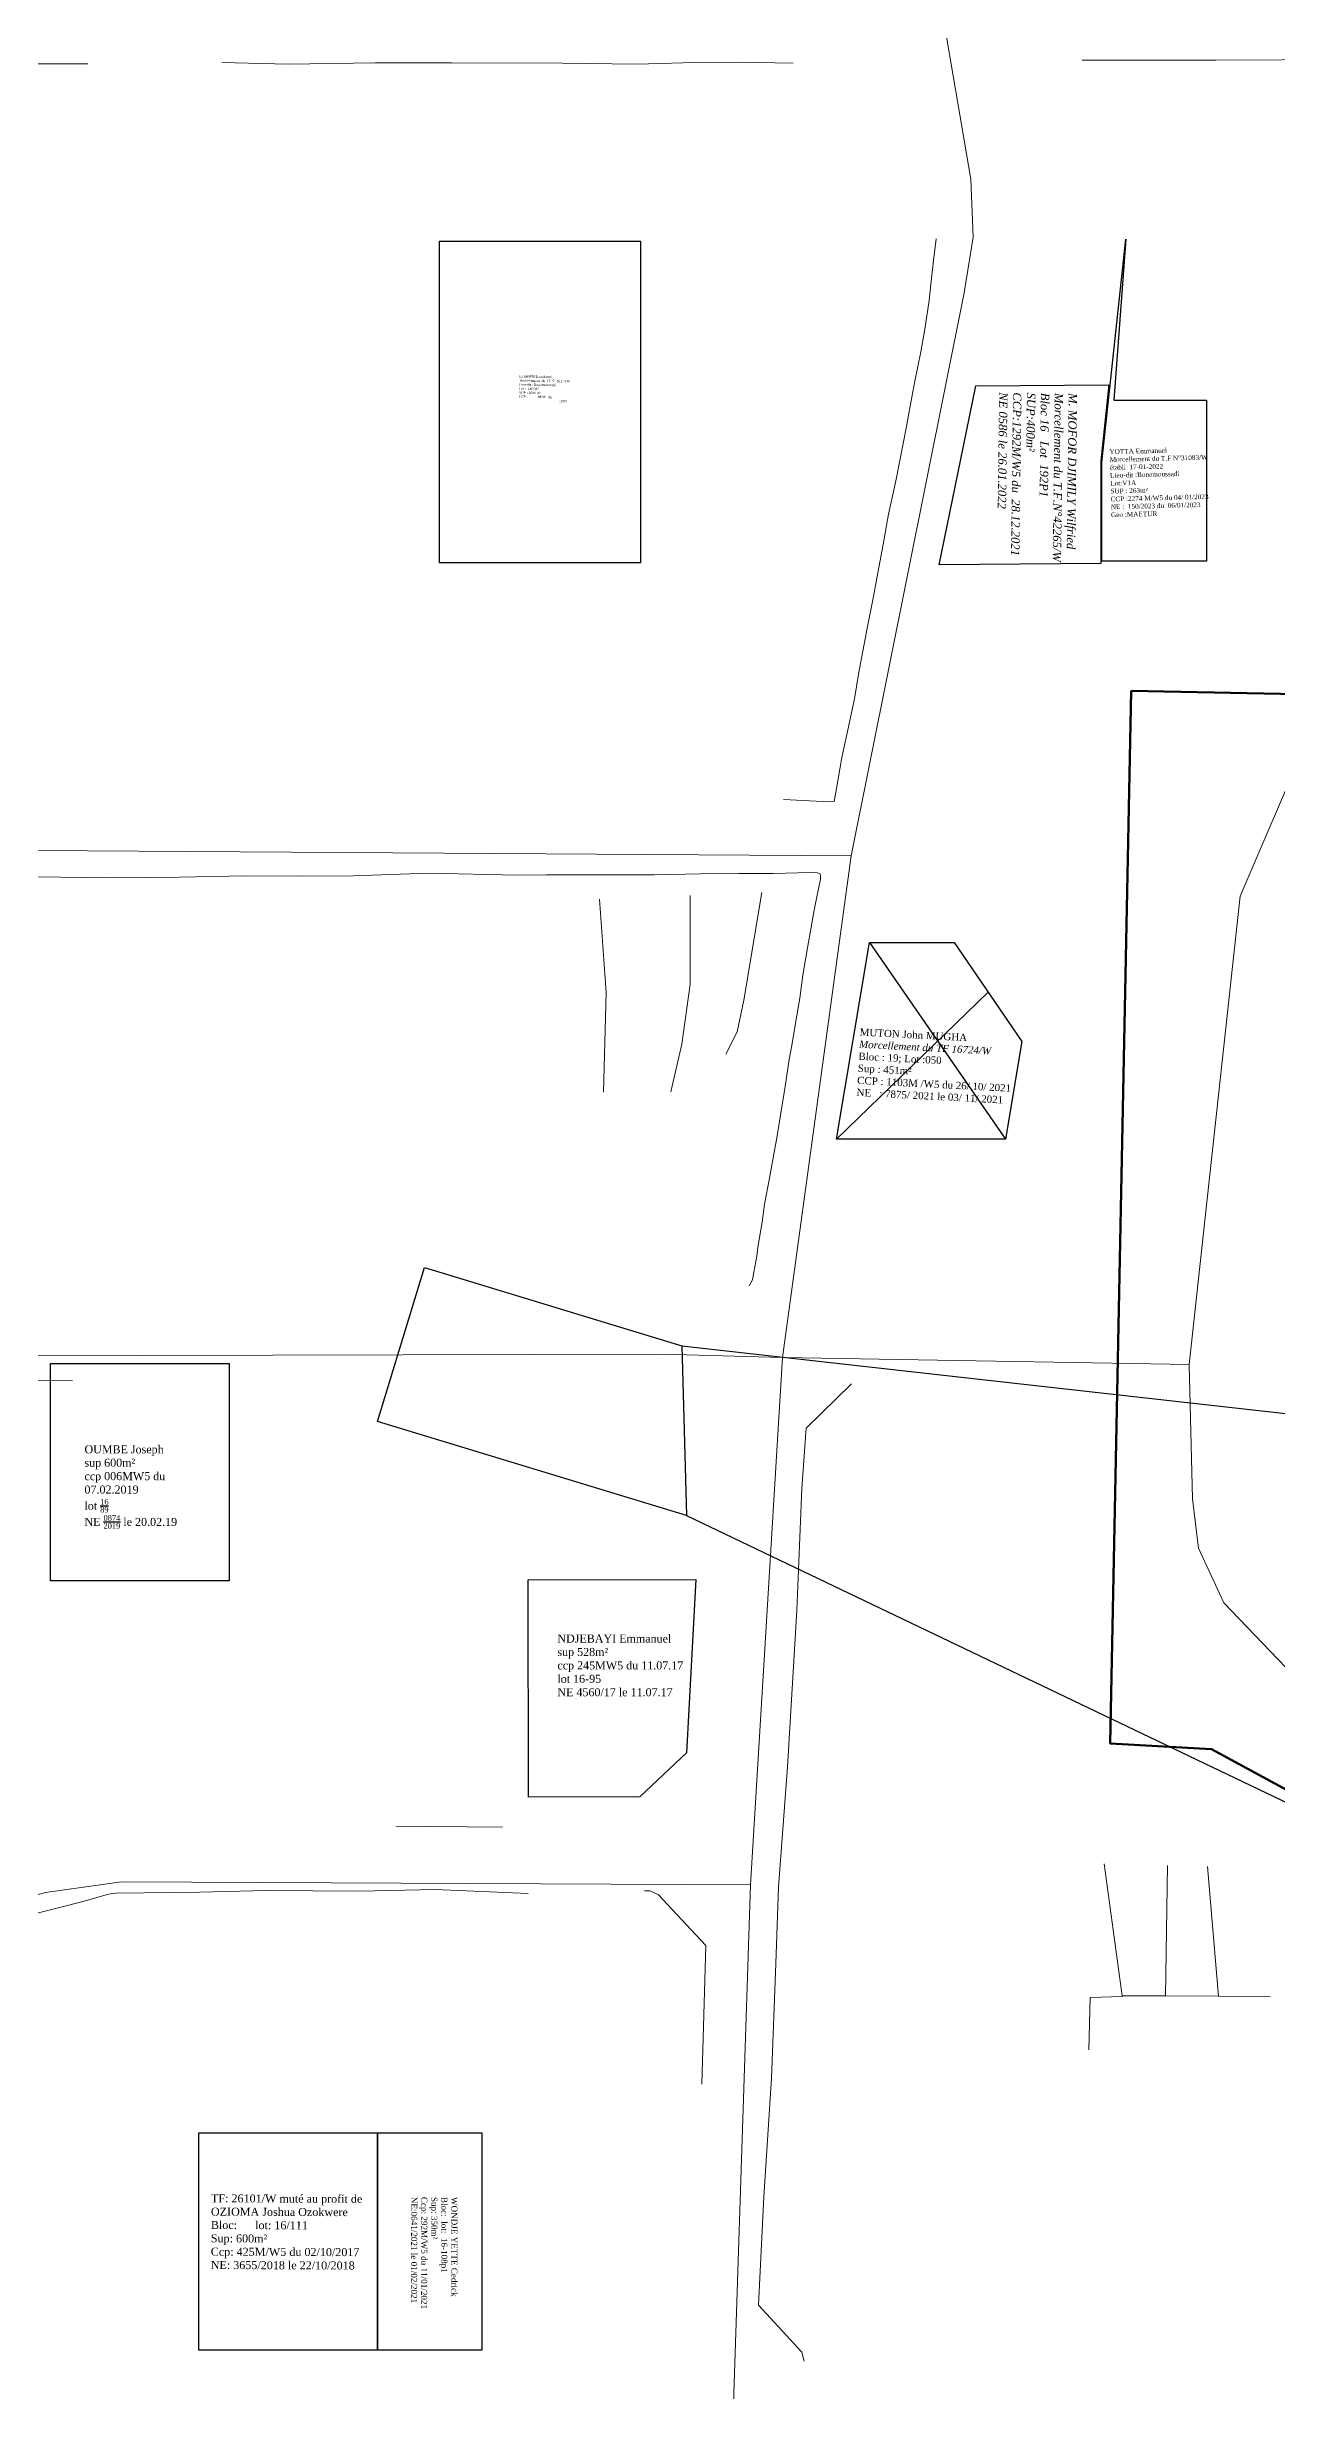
# Model space of a CAD drawing. Header units: millimetres. Extents: x 579832 to 917290, y 449831 to 1452191.
# Drawn here: x 582143.1 to 582295.9, y 451183.9 to 451475.1 of the extents above; entities that cross this region are included whole.
import ezdxf

# ---------------------------------------------------------------- set-up
doc = ezdxf.new("R2010")
doc.units = ezdxf.units.MM
doc.header["$LTSCALE"] = 10
for name, color, linetype, lineweight in [('drains_fossés', 120, 'Continuous', 20), ('MAJ APRES LE 13.01.2023', 222, 'Continuous', 30), ('Roads_others', 24, 'Continuous', 9)]:
    doc.layers.add(name, color=color, linetype=linetype, lineweight=lineweight)
for name, color, linetype in [('end maj 26 02 2021', 7, 'Continuous'), ('MAJ NOV 2021', 7, 'Continuous'), ('TF 16274-w', 2, 'Continuous')]:
    doc.layers.add(name, color=color, linetype=linetype)
doc.styles.add('Times 1.0', font='times.ttf', dxfattribs={"width": 0.99, "height": 1})

msp = doc.modelspace()

# ---------------------------------------------------------------- linework, layer by layer
at = {"flags": 128}
msp.add_lwpolyline([(582277.26, 451451.2), (582275.76, 451431.2)], dxfattribs=at)
msp.add_lwpolyline([(582277.26, 451451.2), (582275.76, 451431.2)], dxfattribs=at)
msp.add_lwpolyline([(582191.93, 451450.98), (582216.93, 451450.98), (582216.93, 451410.98), (582199.93, 451410.98), (582191.93, 451410.98)], close=True, dxfattribs=at)
msp.add_lwpolyline([(582191.93, 451450.98), (582216.93, 451450.98), (582216.93, 451410.98), (582199.93, 451410.98), (582191.93, 451410.98)], close=True, dxfattribs=at)
msp.add_lwpolyline([(582191.93, 451450.98), (582216.93, 451450.98), (582216.93, 451410.98), (582199.93, 451410.98), (582191.93, 451410.98)], close=True, dxfattribs=at)
msp.add_lwpolyline([(582191.93, 451450.98), (582216.93, 451450.98), (582216.93, 451410.98), (582199.93, 451410.98), (582191.93, 451410.98)], close=True, dxfattribs=at)
at = {"color": 5, "flags": 128}
msp.add_lwpolyline([(582275.15, 451433.1), (582274.13, 451423.66), (582274.13, 451410.9), (582254.05, 451410.73), (582256.69, 451423.65), (582258.59, 451432.96)], close=True, dxfattribs=at)
msp.add_lwpolyline([(582275.15, 451433.1), (582274.13, 451423.66), (582274.13, 451410.9), (582254.05, 451410.73), (582256.69, 451423.65), (582258.59, 451432.96)], close=True, dxfattribs=at)
msp.add_lwpolyline([(582275.15, 451433.1), (582274.13, 451423.66), (582274.13, 451410.9), (582254.05, 451410.73), (582256.69, 451423.65), (582258.59, 451432.96)], close=True, dxfattribs=at)
msp.add_lwpolyline([(582275.15, 451433.1), (582274.13, 451423.66), (582274.13, 451410.9), (582254.05, 451410.73), (582256.69, 451423.65), (582258.59, 451432.96)], close=True, dxfattribs=at)
at = {"layer": 'drains_fossés'}
for p, q in [((582199.75, 451253.85), (582186.5, 451253.95)), ((582199.75, 451253.85), (582186.5, 451253.95)), ((582276.79, 451232.89), (582274.55, 451249.29)), ((582276.79, 451232.89), (582274.55, 451249.29)), ((582282.19, 451232.86), (582282.43, 451249.09)), ((582282.19, 451232.86), (582282.43, 451249.09)), ((582288.76, 451232.83), (582287.41, 451248.94)), ((582288.76, 451232.83), (582287.41, 451248.94)), ((582282.19, 451232.86), (582276.79, 451232.89)), ((582282.19, 451232.86), (582276.79, 451232.89)), ((582288.76, 451232.83), (582282.19, 451232.86)), ((582288.76, 451232.83), (582282.19, 451232.86)), ((582295.2, 451232.81), (582288.76, 451232.83)), ((582295.2, 451232.81), (582288.76, 451232.83))]:
    msp.add_line(p, q, dxfattribs=at)
for points in [[(582148.23, 451473), (582135.84, 451473.02), (582122.81, 451473.04), (582111.78, 451473.02), (582103.03, 451472.99), (582092.63, 451472.93), (582091.03, 451472.94), (582088.75, 451472.96), (582082.41, 451473), (582072.74, 451473.02), (582058.49, 451472.84), (582043.89, 451472.91), (582027.47, 451472.73), (582011.07, 451472.98), (582003.78, 451473.04), (582000.04, 451473.04)], [(582148.23, 451473), (582135.84, 451473.02), (582122.81, 451473.04), (582111.78, 451473.02), (582103.03, 451472.99), (582092.63, 451472.93), (582091.03, 451472.94), (582088.75, 451472.96), (582082.41, 451473), (582072.74, 451473.02), (582058.49, 451472.84), (582043.89, 451472.91), (582027.47, 451472.73), (582011.07, 451472.98), (582003.78, 451473.04), (582000.04, 451473.04)], [(582235.88, 451473.08), (582229.09, 451473.21), (582223.64, 451473.15), (582216.51, 451472.98), (582207.21, 451473.1), (582193.43, 451473.14), (582183.91, 451473.11), (582173.12, 451472.97), (582164.86, 451473.17)], [(582235.88, 451473.08), (582229.09, 451473.21), (582223.64, 451473.15), (582216.51, 451472.98), (582207.21, 451473.1), (582193.43, 451473.14), (582183.91, 451473.11), (582173.12, 451472.97), (582164.86, 451473.17)], [(582271.83, 451473.45), (582288.4, 451473.47), (582304.94, 451473.53), (582310.68, 451473.44), (582317.23, 451473.45), (582328.42, 451473.37), (582329.34, 451473.36)], [(582271.83, 451473.45), (582288.4, 451473.47), (582304.94, 451473.53), (582310.68, 451473.44), (582317.23, 451473.45), (582328.42, 451473.37), (582329.34, 451473.36)], [(582253.65, 451451.27), (582253.32, 451448.54), (582253.09, 451446.37), (582252.79, 451443.59), (582252.25, 451440.03), (582251.76, 451437.19), (582251.02, 451433.56), (582250.41, 451430.24), (582249.96, 451427.73), (582249.22, 451424.1), (582248.62, 451420.98), (582247.76, 451417.04), (582247.06, 451413.25), (582246.41, 451409.72), (582245.88, 451406.79), (582245.19, 451403.28), (582244.55, 451400.02), (582244.01, 451397.15), (582243.52, 451394.08), (582242.56, 451389.65), (582241.93, 451386.8), (582241.26, 451382.94), (582240.97, 451381.33), (582240.38, 451381.26), (582234.7, 451381.58)], [(582253.65, 451451.27), (582253.32, 451448.54), (582253.09, 451446.37), (582252.79, 451443.59), (582252.25, 451440.03), (582251.76, 451437.19), (582251.02, 451433.56), (582250.41, 451430.24), (582249.96, 451427.73), (582249.22, 451424.1), (582248.62, 451420.98), (582247.76, 451417.04), (582247.06, 451413.25), (582246.41, 451409.72), (582245.88, 451406.79), (582245.19, 451403.28), (582244.55, 451400.02), (582244.01, 451397.15), (582243.52, 451394.08), (582242.56, 451389.65), (582241.93, 451386.8), (582241.26, 451382.94), (582240.97, 451381.33), (582240.38, 451381.26), (582234.7, 451381.58)], [(582230.44, 451321.13), (582230.85, 451321.86), (582231.01, 451322.83), (582231.36, 451324.79), (582231.52, 451325.91), (582232.04, 451329.05), (582232.34, 451331.28), (582232.97, 451334.52), (582233.39, 451337.04), (582233.87, 451339.51), (582234.58, 451343.88), (582234.9, 451345.89), (582235.38, 451349.27), (582235.72, 451351.01), (582236.19, 451353.78), (582236.72, 451356.88), (582237.08, 451359.75), (582237.68, 451363.15), (582238.12, 451365.69), (582238.48, 451367.6), (582238.77, 451369.07), (582239.14, 451370.88), (582239.3, 451371.64), (582239.29, 451372.12), (582239.19, 451372.38), (582238.9, 451372.46), (582238.01, 451372.48), (582236.51, 451372.44), (582233.42, 451372.36), (582229.13, 451372.38), (582224.37, 451372.31), (582218.63, 451372.2), (582212.45, 451372.21), (582205.22, 451372.22), (582201.57, 451372.15), (582190.6, 451372.4), (582181.2, 451372.09), (582174.29, 451372.04), (582167.86, 451372.08), (582159.62, 451371.9), (582151.17, 451371.81), (582141.66, 451371.97)], [(582230.44, 451321.13), (582230.85, 451321.86), (582231.01, 451322.83), (582231.36, 451324.79), (582231.52, 451325.91), (582232.04, 451329.05), (582232.34, 451331.28), (582232.97, 451334.52), (582233.39, 451337.04), (582233.87, 451339.51), (582234.58, 451343.88), (582234.9, 451345.89), (582235.38, 451349.27), (582235.72, 451351.01), (582236.19, 451353.78), (582236.72, 451356.88), (582237.08, 451359.75), (582237.68, 451363.15), (582238.12, 451365.69), (582238.48, 451367.6), (582238.77, 451369.07), (582239.14, 451370.88), (582239.3, 451371.64), (582239.29, 451372.12), (582239.19, 451372.38), (582238.9, 451372.46), (582238.01, 451372.48), (582236.51, 451372.44), (582233.42, 451372.36), (582229.13, 451372.38), (582224.37, 451372.31), (582218.63, 451372.2), (582212.45, 451372.21), (582205.22, 451372.22), (582201.57, 451372.15), (582190.6, 451372.4), (582181.2, 451372.09), (582174.29, 451372.04), (582167.86, 451372.08), (582159.62, 451371.9), (582151.17, 451371.81), (582141.66, 451371.97)], [(582220.67, 451345.25), (582222.06, 451351.16), (582223.1, 451358.62), (582223.09, 451369.64)], [(582220.67, 451345.25), (582222.06, 451351.16), (582223.1, 451358.62), (582223.09, 451369.64)], [(582231.99, 451369.99), (582229.78, 451356.61), (582228.94, 451352.71), (582227.53, 451349.92)], [(582231.99, 451369.99), (582229.78, 451356.61), (582228.94, 451352.71), (582227.53, 451349.92)], [(582212.3, 451345.21), (582212.64, 451357.57), (582211.81, 451369.18)], [(582212.3, 451345.21), (582212.64, 451357.57), (582211.81, 451369.18)], [(582146.31, 451309.3), (582124.03, 451309.35), (582108.12, 451309.29), (582083.95, 451309.49), (582052.24, 451309.07), (582048, 451306.92), (582047.6, 451292.62), (582047.47, 451282.23), (582047.17, 451274.46), (582047.29, 451266.25), (582047.32, 451257.41), (582047.53, 451244.85), (582047.64, 451234.07)], [(582146.31, 451309.3), (582124.03, 451309.35), (582108.12, 451309.29), (582083.95, 451309.49), (582052.24, 451309.07), (582048, 451306.92), (582047.6, 451292.62), (582047.47, 451282.23), (582047.17, 451274.46), (582047.29, 451266.25), (582047.32, 451257.41), (582047.53, 451244.85), (582047.64, 451234.07)], [(582237.25, 451187.45), (582236.98, 451188.58), (582231.57, 451194.41), (582232.26, 451207.89), (582233.2, 451222.64), (582233.75, 451236.9), (582234.08, 451246.37), (582235.18, 451261.35), (582236.35, 451280.75), (582236.95, 451295.93), (582237.52, 451303.41), (582243.14, 451308.94)], [(582237.25, 451187.45), (582236.98, 451188.58), (582231.57, 451194.41), (582232.26, 451207.89), (582233.2, 451222.64), (582233.75, 451236.9), (582234.08, 451246.37), (582235.18, 451261.35), (582236.35, 451280.75), (582236.95, 451295.93), (582237.52, 451303.41), (582243.14, 451308.94)], [(582202.95, 451245.6), (582191.39, 451246.11), (582181.99, 451245.89), (582170.44, 451245.98), (582162.09, 451245.76), (582151.75, 451245.63), (582150.77, 451245.52), (582147.46, 451244.55), (582140.13, 451242.68), (582129.16, 451239.69), (582119.23, 451237.27), (582110.14, 451234.66), (582096.99, 451231.22), (582087.58, 451228.82), (582078.35, 451226.45), (582067.74, 451223.11), (582054.66, 451219.79), (582049.94, 451219.01)], [(582202.95, 451245.6), (582191.39, 451246.11), (582181.99, 451245.89), (582170.44, 451245.98), (582162.09, 451245.76), (582151.75, 451245.63), (582150.77, 451245.52), (582147.46, 451244.55), (582140.13, 451242.68), (582129.16, 451239.69), (582119.23, 451237.27), (582110.14, 451234.66), (582096.99, 451231.22), (582087.58, 451228.82), (582078.35, 451226.45), (582067.74, 451223.11), (582054.66, 451219.79), (582049.94, 451219.01)], [(582224.52, 451221.89), (582225.05, 451239.13), (582222.6, 451241.73), (582219.13, 451245.47), (582218.09, 451245.94), (582217.42, 451245.92)], [(582224.52, 451221.89), (582225.05, 451239.13), (582222.6, 451241.73), (582219.13, 451245.47), (582218.09, 451245.94), (582217.42, 451245.92)], [(582272.66, 451226.16), (582272.83, 451232.65), (582276.8, 451232.81), (582276.79, 451232.89)], [(582272.66, 451226.16), (582272.83, 451232.65), (582276.8, 451232.81), (582276.79, 451232.89)]]:
    msp.add_lwpolyline(points, dxfattribs=at)
at = {"layer": 'end maj 26 02 2021', "color": 150, "linetype": 'ByBlock', "lineweight": -3, "ltscale": 0.0014, "flags": 128}
msp.add_lwpolyline([(582190.07, 451323.4), (582222.04, 451313.65), (582222.64, 451292.57), (582184.24, 451304.27)], close=True, dxfattribs=at)
msp.add_lwpolyline([(582190.07, 451323.4), (582222.04, 451313.65), (582222.64, 451292.57), (582184.24, 451304.27)], close=True, dxfattribs=at)
msp.add_lwpolyline([(582190.07, 451323.4), (582222.04, 451313.65), (582222.64, 451292.57), (582184.24, 451304.27)], close=True, dxfattribs=at)
msp.add_lwpolyline([(582190.07, 451323.4), (582222.04, 451313.65), (582222.64, 451292.57), (582184.24, 451304.27)], close=True, dxfattribs=at)
at = {"layer": 'end maj 26 02 2021', "color": 150, "lineweight": -3, "flags": 128}
msp.add_lwpolyline([(582143.58, 451311.46), (582165.8, 451311.46), (582165.8, 451284.46), (582143.58, 451284.46)], close=True, dxfattribs=at)
msp.add_lwpolyline([(582143.58, 451311.46), (582165.8, 451311.46), (582165.8, 451284.46), (582143.58, 451284.46)], close=True, dxfattribs=at)
msp.add_lwpolyline([(582143.58, 451311.46), (582165.8, 451311.46), (582165.8, 451284.46), (582143.58, 451284.46)], close=True, dxfattribs=at)
msp.add_lwpolyline([(582143.58, 451311.46), (582165.8, 451311.46), (582165.8, 451284.46), (582143.58, 451284.46)], close=True, dxfattribs=at)
at = {"layer": 'end maj 26 02 2021', "color": 150, "linetype": 'ByBlock', "lineweight": -3, "ltscale": 0.0014, "flags": 128}
for points in [[(582222.04, 451313.65), (582381.05, 451295.85)], [(582222.04, 451313.65), (582381.05, 451295.85)], [(582222.04, 451313.65), (582381.05, 451295.85)], [(582222.04, 451313.65), (582381.05, 451295.85)], [(582222.64, 451292.57), (582383.02, 451215.83)], [(582222.64, 451292.57), (582383.02, 451215.83)], [(582222.64, 451292.57), (582383.02, 451215.83)], [(582222.64, 451292.57), (582383.02, 451215.83)]]:
    msp.add_lwpolyline(points, dxfattribs=at)
at = {"layer": 'end maj 26 02 2021', "color": 150, "flags": 128}
msp.add_lwpolyline([(582202.94, 451284.57), (582223.8, 451284.6), (582222.63, 451263.09), (582216.83, 451257.59), (582202.99, 451257.57)], close=True, dxfattribs=at)
msp.add_lwpolyline([(582202.94, 451284.57), (582223.8, 451284.6), (582222.63, 451263.09), (582216.83, 451257.59), (582202.99, 451257.57)], close=True, dxfattribs=at)
msp.add_lwpolyline([(582202.94, 451284.57), (582223.8, 451284.6), (582222.63, 451263.09), (582216.83, 451257.59), (582202.99, 451257.57)], close=True, dxfattribs=at)
msp.add_lwpolyline([(582202.94, 451284.57), (582223.8, 451284.6), (582222.63, 451263.09), (582216.83, 451257.59), (582202.99, 451257.57)], close=True, dxfattribs=at)
at = {"layer": 'end maj 26 02 2021', "color": 3}
msp.add_lwpolyline([(582162.02, 451215.83), (582167.43, 451215.83), (582181.43, 451215.83), (582184.24, 451215.83), (582184.24, 451188.83), (582162.02, 451188.83)], close=True, dxfattribs=at)
msp.add_lwpolyline([(582162.02, 451215.83), (582167.43, 451215.83), (582181.43, 451215.83), (582184.24, 451215.83), (582184.24, 451188.83), (582162.02, 451188.83)], close=True, dxfattribs=at)
msp.add_lwpolyline([(582162.02, 451215.83), (582167.43, 451215.83), (582181.43, 451215.83), (582184.24, 451215.83), (582184.24, 451188.83), (582162.02, 451188.83)], close=True, dxfattribs=at)
msp.add_lwpolyline([(582162.02, 451215.83), (582167.43, 451215.83), (582181.43, 451215.83), (582184.24, 451215.83), (582184.24, 451188.83), (582162.02, 451188.83)], close=True, dxfattribs=at)
at = {"layer": 'end maj 26 02 2021'}
msp.add_lwpolyline([(582184.24, 451215.83), (582197.2, 451215.83), (582197.2, 451188.83), (582184.24, 451188.83)], close=True, dxfattribs=at)
msp.add_lwpolyline([(582184.24, 451215.83), (582197.2, 451215.83), (582197.2, 451188.83), (582184.24, 451188.83)], close=True, dxfattribs=at)
msp.add_lwpolyline([(582184.24, 451215.83), (582197.2, 451215.83), (582197.2, 451188.83), (582184.24, 451188.83)], close=True, dxfattribs=at)
msp.add_lwpolyline([(582184.24, 451215.83), (582197.2, 451215.83), (582197.2, 451188.83), (582184.24, 451188.83)], close=True, dxfattribs=at)
at = {"layer": 'end maj 26 02 2021', "color": 150}
msp.add_lwpolyline([(582184.24, 451215.83), (582197.2, 451215.83), (582197.2, 451188.83), (582184.24, 451188.83)], close=True, dxfattribs=at)
msp.add_lwpolyline([(582184.24, 451215.83), (582197.2, 451215.83), (582197.2, 451188.83), (582184.24, 451188.83)], close=True, dxfattribs=at)
msp.add_lwpolyline([(582184.24, 451215.83), (582197.2, 451215.83), (582197.2, 451188.83), (582184.24, 451188.83)], close=True, dxfattribs=at)
msp.add_lwpolyline([(582184.24, 451215.83), (582197.2, 451215.83), (582197.2, 451188.83), (582184.24, 451188.83)], close=True, dxfattribs=at)
at = {"layer": 'MAJ APRES LE 13.01.2023', "flags": 128}
msp.add_lwpolyline([(582277.26, 451451.2), (582275.76, 451431.2), (582287.26, 451431.2), (582287.26, 451411.2), (582274.26, 451411.2), (582274.26, 451423.47)], close=True, dxfattribs=at)
msp.add_lwpolyline([(582277.26, 451451.2), (582275.76, 451431.2), (582287.26, 451431.2), (582287.26, 451411.2), (582274.26, 451411.2), (582274.26, 451423.47)], close=True, dxfattribs=at)
at = {"layer": 'MAJ NOV 2021', "lineweight": -3}
for p, q in [((582245.4, 451363.8), (582262.29, 451339.33)), ((582245.4, 451363.8), (582262.29, 451339.33)), ((582245.4, 451363.8), (582262.29, 451339.33)), ((582245.4, 451363.8), (582262.29, 451339.33)), ((582241.29, 451339.33), (582260.12, 451357.64)), ((582241.29, 451339.33), (582260.12, 451357.64)), ((582241.29, 451339.33), (582260.12, 451357.64)), ((582241.29, 451339.33), (582260.12, 451357.64))]:
    msp.add_line(p, q, dxfattribs=at)
at = {"layer": 'MAJ NOV 2021', "flags": 128}
msp.add_lwpolyline([(582245.4, 451363.8), (582255.92, 451363.8), (582264.33, 451351.48), (582262.29, 451339.33), (582241.29, 451339.33)], close=True, dxfattribs=at)
msp.add_lwpolyline([(582245.4, 451363.8), (582255.92, 451363.8), (582264.33, 451351.48), (582262.29, 451339.33), (582241.29, 451339.33)], close=True, dxfattribs=at)
msp.add_lwpolyline([(582245.4, 451363.8), (582255.92, 451363.8), (582264.33, 451351.48), (582262.29, 451339.33), (582241.29, 451339.33)], close=True, dxfattribs=at)
msp.add_lwpolyline([(582245.4, 451363.8), (582255.92, 451363.8), (582264.33, 451351.48), (582262.29, 451339.33), (582241.29, 451339.33)], close=True, dxfattribs=at)
at = {"layer": 'Roads_others'}
for points in [[(582254.71, 451477.79), (582257.97, 451458.68), (582258.28, 451451.44), (582257.16, 451444.56), (582243.09, 451374.57), (582234.55, 451312.2), (582230.58, 451246.69), (582228.42, 451180.86)], [(582254.71, 451477.79), (582257.97, 451458.68), (582258.28, 451451.44), (582257.16, 451444.56), (582243.09, 451374.57), (582234.55, 451312.2), (582230.58, 451246.69), (582228.42, 451180.86)], [(582299.57, 451388.48), (582291.47, 451369.54), (582285.12, 451311.35), (582285.52, 451294.64), (582286.27, 451288.5), (582289.44, 451281.7), (582309.66, 451260.65)], [(582299.57, 451388.48), (582291.47, 451369.54), (582285.12, 451311.35), (582285.52, 451294.64), (582286.27, 451288.5), (582289.44, 451281.7), (582309.66, 451260.65)], [(582243.09, 451374.57), (582091.15, 451375.56), (582052.38, 451376.2), (582046.87, 451375.45), (582044.04, 451373.53), (582041.98, 451370.54), (582042.18, 451312.16), (582043.45, 451219.98), (582054.79, 451188.81), (582057.8, 451184.74), (582061.95, 451182.05), (582066.41, 451180.95), (582133.27, 451180.19), (582228.42, 451180.86), (582359.91, 451180.1)], [(582243.09, 451374.57), (582091.15, 451375.56), (582052.38, 451376.2), (582046.87, 451375.45), (582044.04, 451373.53), (582041.98, 451370.54), (582042.18, 451312.16), (582043.45, 451219.98), (582054.79, 451188.81), (582057.8, 451184.74), (582061.95, 451182.05), (582066.41, 451180.95), (582133.27, 451180.19), (582228.42, 451180.86), (582359.91, 451180.1)], [(582042.18, 451312.16), (582219.64, 451312.62), (582234.55, 451312.2), (582285.12, 451311.35)], [(582042.18, 451312.16), (582219.64, 451312.62), (582234.55, 451312.2), (582285.12, 451311.35)], [(581951.83, 451193.61), (581963.2, 451196.69), (581974.6, 451200.14), (581993.79, 451205.12), (582043.45, 451219.98), (582132.6, 451242.81), (582142.94, 451245.71), (582152.39, 451247.05), (582230.58, 451246.69)], [(581951.83, 451193.61), (581963.2, 451196.69), (581974.6, 451200.14), (581993.79, 451205.12), (582043.45, 451219.98), (582132.6, 451242.81), (582142.94, 451245.71), (582152.39, 451247.05), (582230.58, 451246.69)]]:
    msp.add_lwpolyline(points, dxfattribs=at)
at = {"layer": 'TF 16274-w', "color": 2, "linetype": 'ByBlock', "lineweight": 100, "flags": 128}
msp.add_lwpolyline([(581998.26, 450948.85), (581973.13, 450961.87), (581968.41, 450964.32), (581930.67, 450986.14), (581933.05, 451048.28), (581982.13, 451085.8), (581987.11, 451081.12), (581987.92, 451070.06), (582043.78, 451030.05), (582190.03, 450979.35), (582288.95, 451130.87), (582359.37, 451151.06), (582369.37, 451186.06), (582305.64, 451253.92), (582287.88, 451263.52), (582275.32, 451264.22), (582277.92, 451395.06), (582506.72, 451390.48), (582519.31, 451413.78), (582535.78, 451430.16), (582588.43, 451430.16)], dxfattribs=at)
msp.add_lwpolyline([(581998.26, 450948.85), (581973.13, 450961.87), (581968.41, 450964.32), (581930.67, 450986.14), (581933.05, 451048.28), (581982.13, 451085.8), (581987.11, 451081.12), (581987.92, 451070.06), (582043.78, 451030.05), (582190.03, 450979.35), (582288.95, 451130.87), (582359.37, 451151.06), (582369.37, 451186.06), (582305.64, 451253.92), (582287.88, 451263.52), (582275.32, 451264.22), (582277.92, 451395.06), (582506.72, 451390.48), (582519.31, 451413.78), (582535.78, 451430.16), (582588.43, 451430.16)], dxfattribs=at)

# ---------------------------------------------------------------- texts
at = {"color": 3, "insert": (582201.84, 451434.3), "char_height": 0.3, "width": 15.6543, "attachment_point": 1, "rotation": 359.1606}
msp.add_mtext('\\A1;{\\fTimes New Roman|b0|i0|c0|p18;ETOMEN Dieudonné                 \\P\\C1;Morcellement  du TF N° 16274/W\\P\\C256;Lieu-dit : Bonamoussadi                  \\PLot :  16/ 047            \\PSUP : ^I1000 m²\\PCCP :  2344 M/W   du 20/01/2023\\PNE : 8208 /2023 du 21/ 07 /2021\\P\\C1;Geo: MAETUR }', dxfattribs=at)
msp.add_mtext('\\A1;{\\fTimes New Roman|b0|i0|c0|p18;ETOMEN Dieudonné                 \\P\\C1;Morcellement  du TF N° 16274/W\\P\\C256;Lieu-dit : Bonamoussadi                  \\PLot :  16/ 047            \\PSUP : ^I1000 m²\\PCCP :  2344 M/W   du 20/01/2023\\PNE : 8208 /2023 du 21/ 07 /2021\\P\\C1;Geo: MAETUR }', dxfattribs=at)
msp.add_mtext('\\A1;{\\fTimes New Roman|b0|i0|c0|p18;ETOMEN Dieudonné                 \\P\\C1;Morcellement  du TF N° 16274/W\\P\\C256;Lieu-dit : Bonamoussadi                  \\PLot :  16/ 047            \\PSUP : ^I1000 m²\\PCCP :  2344 M/W   du 20/01/2023\\PNE : 8208 /2023 du 21/ 07 /2021\\P\\C1;Geo: MAETUR }', dxfattribs=at)
msp.add_mtext('\\A1;{\\fTimes New Roman|b0|i0|c0|p18;ETOMEN Dieudonné                 \\P\\C1;Morcellement  du TF N° 16274/W\\P\\C256;Lieu-dit : Bonamoussadi                  \\PLot :  16/ 047            \\PSUP : ^I1000 m²\\PCCP :  2344 M/W   du 20/01/2023\\PNE : 8208 /2023 du 21/ 07 /2021\\P\\C1;Geo: MAETUR }', dxfattribs=at)
at = {"color": 7, "insert": (582271.19, 451432.07), "char_height": 1.0377, "width": 65.5364, "attachment_point": 1, "rotation": 269.2732}
msp.add_mtext('{\\fTimes New Roman|b0|i1|c0|p18;M. MOFOR DJIMILY Wilfried\\P\\C1;Morcellement du T.F.N°42265/W \\P\\C7;Bloc 16   Lot  192P1\\PSUP:400m²\\PCCP:1292M/W5 du  28.12.2021\\PNE 0586 le 26.01.2022}', dxfattribs=at)
msp.add_mtext('{\\fTimes New Roman|b0|i1|c0|p18;M. MOFOR DJIMILY Wilfried\\P\\C1;Morcellement du T.F.N°42265/W \\P\\C7;Bloc 16   Lot  192P1\\PSUP:400m²\\PCCP:1292M/W5 du  28.12.2021\\PNE 0586 le 26.01.2022}', dxfattribs=at)
msp.add_mtext('{\\fTimes New Roman|b0|i1|c0|p18;M. MOFOR DJIMILY Wilfried\\P\\C1;Morcellement du T.F.N°42265/W \\P\\C7;Bloc 16   Lot  192P1\\PSUP:400m²\\PCCP:1292M/W5 du  28.12.2021\\PNE 0586 le 26.01.2022}', dxfattribs=at)
msp.add_mtext('{\\fTimes New Roman|b0|i1|c0|p18;M. MOFOR DJIMILY Wilfried\\P\\C1;Morcellement du T.F.N°42265/W \\P\\C7;Bloc 16   Lot  192P1\\PSUP:400m²\\PCCP:1292M/W5 du  28.12.2021\\PNE 0586 le 26.01.2022}', dxfattribs=at)
at = {"layer": 'end maj 26 02 2021', "color": 150, "linetype": 'ByBlock', "lineweight": -3, "ltscale": 0.0014, "char_height": 1, "attachment_point": 1, "style": 'Times 1.0'}
for s, insert, width in [('\\A1;OUMBE Joseph \\Psup 600m²\\Pccp 006MW5 du 07.02.2019\\Plot {\\H0.7x;\\S16/89;}\\PNE {\\H0.7x;\\S0874/2019;} le 20.02.19', (582147.79, 451301.3), 14.1002), ('\\A1;OUMBE Joseph \\Psup 600m²\\Pccp 006MW5 du 07.02.2019\\Plot {\\H0.7x;\\S16/89;}\\PNE {\\H0.7x;\\S0874/2019;} le 20.02.19', (582147.79, 451301.3), 14.1002), ('\\A1;OUMBE Joseph \\Psup 600m²\\Pccp 006MW5 du 07.02.2019\\Plot {\\H0.7x;\\S16/89;}\\PNE {\\H0.7x;\\S0874/2019;} le 20.02.19', (582147.79, 451301.3), 14.1002), ('\\A1;OUMBE Joseph \\Psup 600m²\\Pccp 006MW5 du 07.02.2019\\Plot {\\H0.7x;\\S16/89;}\\PNE {\\H0.7x;\\S0874/2019;} le 20.02.19', (582147.79, 451301.3), 14.1002), ('NDJEBAYI Emmanuel\\Psup 528m²\\Pccp 245MW5 du 11.07.17\\Plot 16-95\\PNE 4560/17 le 11.07.17', (582206.58, 451277.78), 23.0494), ('NDJEBAYI Emmanuel\\Psup 528m²\\Pccp 245MW5 du 11.07.17\\Plot 16-95\\PNE 4560/17 le 11.07.17', (582206.58, 451277.78), 23.0494), ('NDJEBAYI Emmanuel\\Psup 528m²\\Pccp 245MW5 du 11.07.17\\Plot 16-95\\PNE 4560/17 le 11.07.17', (582206.58, 451277.78), 23.0494), ('NDJEBAYI Emmanuel\\Psup 528m²\\Pccp 245MW5 du 11.07.17\\Plot 16-95\\PNE 4560/17 le 11.07.17', (582206.58, 451277.78), 23.0494)]:
    msp.add_mtext(s, dxfattribs=dict(at, insert=insert, width=width))
at = {"layer": 'end maj 26 02 2021', "color": 3, "insert": (582163.52, 451208.21), "char_height": 0.9946, "attachment_point": 1, "rotation": 359.7883}
msp.add_mtext_dynamic_manual_height_columns('{\\fTimes New Roman|b0|i0|c0|p18;\\C1;TF: 26101/W muté au profit de \\C256;\\POZIOMA Joshua Ozokwere\\PBloc:      lot: 16/111\\PSup: 600m²\\PCcp: 425M/W5 du 02/10/2017\\PNE: 3655/2018 le 22/10/2018}', width=187.3393, gutter_width=12.5, heights=[54.7], dxfattribs=at)
msp.add_mtext_dynamic_manual_height_columns('{\\fTimes New Roman|b0|i0|c0|p18;\\C1;TF: 26101/W muté au profit de \\C256;\\POZIOMA Joshua Ozokwere\\PBloc:      lot: 16/111\\PSup: 600m²\\PCcp: 425M/W5 du 02/10/2017\\PNE: 3655/2018 le 22/10/2018}', width=187.3393, gutter_width=12.5, heights=[54.7], dxfattribs=at)
msp.add_mtext_dynamic_manual_height_columns('{\\fTimes New Roman|b0|i0|c0|p18;\\C1;TF: 26101/W muté au profit de \\C256;\\POZIOMA Joshua Ozokwere\\PBloc:      lot: 16/111\\PSup: 600m²\\PCcp: 425M/W5 du 02/10/2017\\PNE: 3655/2018 le 22/10/2018}', width=187.3393, gutter_width=12.5, heights=[54.7], dxfattribs=at)
msp.add_mtext_dynamic_manual_height_columns('{\\fTimes New Roman|b0|i0|c0|p18;\\C1;TF: 26101/W muté au profit de \\C256;\\POZIOMA Joshua Ozokwere\\PBloc:      lot: 16/111\\PSup: 600m²\\PCcp: 425M/W5 du 02/10/2017\\PNE: 3655/2018 le 22/10/2018}', width=187.3393, gutter_width=12.5, heights=[54.7], dxfattribs=at)
at = {"layer": 'end maj 26 02 2021', "insert": (582194.16, 451207.88), "char_height": 0.75, "attachment_point": 1, "rotation": 269.9329}
msp.add_mtext_dynamic_manual_height_columns('{\\fTimes New Roman|b0|i0|c0|p18;WONDJE YETTE Cedrick\\PBloc:  lot:  16-108p1\\PSup: 350m²\\PCcp: 292M/W5 du 11/01/2021\\PNE:0641/2021 le 01/02/2021}', width=91.7688, gutter_width=12.5, heights=[24.1], dxfattribs=at)
msp.add_mtext_dynamic_manual_height_columns('{\\fTimes New Roman|b0|i0|c0|p18;WONDJE YETTE Cedrick\\PBloc:  lot:  16-108p1\\PSup: 350m²\\PCcp: 292M/W5 du 11/01/2021\\PNE:0641/2021 le 01/02/2021}', width=91.7688, gutter_width=12.5, heights=[24.1], dxfattribs=at)
msp.add_mtext_dynamic_manual_height_columns('{\\fTimes New Roman|b0|i0|c0|p18;WONDJE YETTE Cedrick\\PBloc:  lot:  16-108p1\\PSup: 350m²\\PCcp: 292M/W5 du 11/01/2021\\PNE:0641/2021 le 01/02/2021}', width=91.7688, gutter_width=12.5, heights=[24.1], dxfattribs=at)
msp.add_mtext_dynamic_manual_height_columns('{\\fTimes New Roman|b0|i0|c0|p18;WONDJE YETTE Cedrick\\PBloc:  lot:  16-108p1\\PSup: 350m²\\PCcp: 292M/W5 du 11/01/2021\\PNE:0641/2021 le 01/02/2021}', width=91.7688, gutter_width=12.5, heights=[24.1], dxfattribs=at)
at = {"layer": 'MAJ APRES LE 13.01.2023', "color": 3, "insert": (582275.2, 451425.08), "char_height": 0.5873, "width": 43.9152, "attachment_point": 1, "rotation": 1.4162}
msp.add_mtext('{\\fTimes New Roman|b0|i0|c0|p18;YOTTA Emmanuel\\P\\C1;Morcellement du T.F N°31083/W\\Pétabli  17-01-2022   \\P\\C256;Lieu-dit :Bonamoussadi\\PLot:V1A\\PSUP : 263m²\\PCCP :2274 M/W5 du 04/ 01/2023\\PNE :  150/2023 du  06/01/2023\\P\\C1;Geo :MAETUR}', dxfattribs=at)
msp.add_mtext('{\\fTimes New Roman|b0|i0|c0|p18;YOTTA Emmanuel\\P\\C1;Morcellement du T.F N°31083/W\\Pétabli  17-01-2022   \\P\\C256;Lieu-dit :Bonamoussadi\\PLot:V1A\\PSUP : 263m²\\PCCP :2274 M/W5 du 04/ 01/2023\\PNE :  150/2023 du  06/01/2023\\P\\C1;Geo :MAETUR}', dxfattribs=at)
at = {"layer": 'MAJ NOV 2021', "insert": (582244.19, 451353.12), "char_height": 0.9, "width": 18.8888, "attachment_point": 1, "rotation": 357.0214}
msp.add_mtext('\\A1;{\\fTimes New Roman|b0|i0|c0|p18;MUTON John MUGHA\\P\\fTimes New Roman|b0|i1|c0|p18;\\C1;Morcellement du TF 16724/W\\P\\fTimes New Roman|b0|i0|c0|p18;\\C7;Bloc : 19; Lot :050\\PSup : 451m²\\PCCP : 1103M /W5 du 26/ 10/ 2021\\PNE   : 7875/ 2021 le 03/ 11/ 2021}', dxfattribs=at)
msp.add_mtext('\\A1;{\\fTimes New Roman|b0|i0|c0|p18;MUTON John MUGHA\\P\\fTimes New Roman|b0|i1|c0|p18;\\C1;Morcellement du TF 16724/W\\P\\fTimes New Roman|b0|i0|c0|p18;\\C7;Bloc : 19; Lot :050\\PSup : 451m²\\PCCP : 1103M /W5 du 26/ 10/ 2021\\PNE   : 7875/ 2021 le 03/ 11/ 2021}', dxfattribs=at)
msp.add_mtext('\\A1;{\\fTimes New Roman|b0|i0|c0|p18;MUTON John MUGHA\\P\\fTimes New Roman|b0|i1|c0|p18;\\C1;Morcellement du TF 16724/W\\P\\fTimes New Roman|b0|i0|c0|p18;\\C7;Bloc : 19; Lot :050\\PSup : 451m²\\PCCP : 1103M /W5 du 26/ 10/ 2021\\PNE   : 7875/ 2021 le 03/ 11/ 2021}', dxfattribs=at)
msp.add_mtext('\\A1;{\\fTimes New Roman|b0|i0|c0|p18;MUTON John MUGHA\\P\\fTimes New Roman|b0|i1|c0|p18;\\C1;Morcellement du TF 16724/W\\P\\fTimes New Roman|b0|i0|c0|p18;\\C7;Bloc : 19; Lot :050\\PSup : 451m²\\PCCP : 1103M /W5 du 26/ 10/ 2021\\PNE   : 7875/ 2021 le 03/ 11/ 2021}', dxfattribs=at)

doc.saveas('drawing.dxf')
